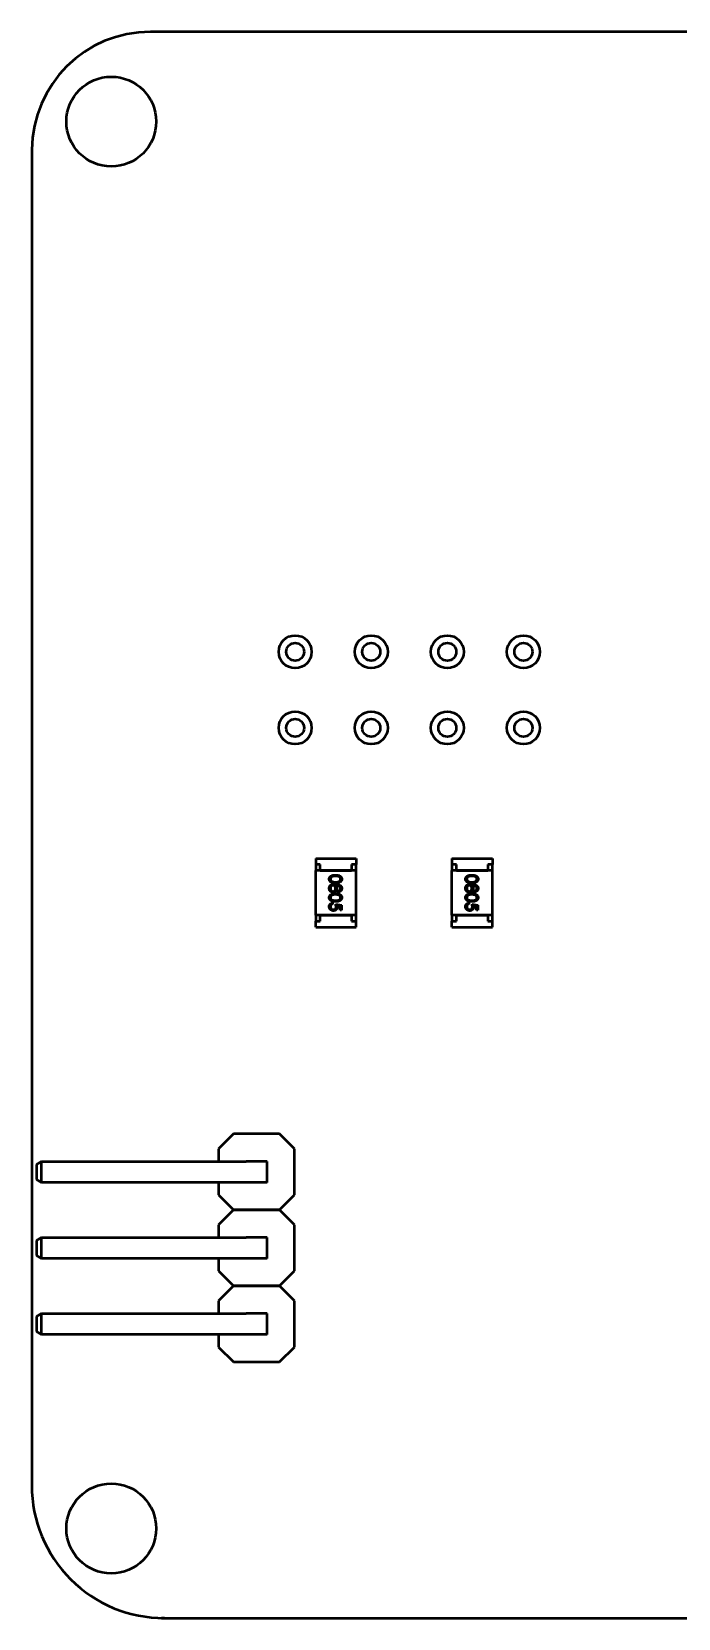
# Model space of a CAD drawing. Header units: millimetres. Extents: x -351 to 1050, y -103 to 376.
# Drawn here: x 54 to 75.5, y 55.5 to 108.5 of the extents above; entities that cross this region are included whole.
import ezdxf

# ---------------------------------------------------------------- set-up
doc = ezdxf.new("R2010")
doc.units = ezdxf.units.MM
doc.layers.add('Видимый контур (ГОСТ)', color=7, linetype='Continuous', lineweight=50)

msp = doc.modelspace()

# ---------------------------------------------------------------- linework, layer by layer
at = {"layer": 'Видимый контур (ГОСТ)'}
for p, q in [((76.225, 108.494), (57.929, 108.494)), ((53.964, 104.553), (53.959, 59.938)), ((63.439, 80.883), (64.789, 80.883)), ((63.439, 80.883), (63.439, 80.683)), ((63.439, 80.683), (63.439, 80.483)), ((63.589, 80.683), (63.439, 80.683)), ((63.589, 80.483), (63.589, 80.683)), ((64.639, 80.683), (64.639, 80.483)), ((64.789, 80.683), (64.639, 80.683)), ((64.789, 80.883), (64.789, 80.683)), ((64.789, 80.483), (64.789, 80.683)), ((67.989, 80.883), (69.339, 80.883)), ((67.989, 80.883), (67.989, 80.683)), ((67.989, 80.683), (67.989, 80.483)), ((68.139, 80.683), (67.989, 80.683)), ((68.139, 80.483), (68.139, 80.683)), ((69.189, 80.683), (69.189, 80.483)), ((69.339, 80.683), (69.189, 80.683)), ((69.339, 80.883), (69.339, 80.683)), ((69.339, 80.483), (69.339, 80.683)), ((64.789, 80.483), (63.439, 80.483)), ((63.439, 78.983), (63.439, 80.483)), ((63.589, 80.483), (64.639, 80.483)), ((64.789, 78.983), (64.789, 80.483)), ((69.339, 80.483), (67.989, 80.483)), ((67.989, 78.983), (67.989, 80.483)), ((68.139, 80.483), (69.189, 80.483)), ((69.339, 78.983), (69.339, 80.483)), ((63.439, 78.983), (63.439, 78.783)), ((64.789, 78.983), (63.439, 78.983)), ((63.589, 78.983), (64.639, 78.983)), ((63.589, 78.783), (63.589, 78.983)), ((64.004, 79.398), (64.004, 79.362)), ((64.101, 79.357), (64.301, 79.316)), ((64.26, 79.288), (64.155, 79.309)), ((64.26, 79.151), (64.26, 79.288)), ((64.301, 79.151), (64.26, 79.151)), ((64.301, 79.316), (64.301, 79.151)), ((64.639, 78.983), (64.639, 78.783)), ((64.789, 78.783), (64.789, 78.983)), ((67.989, 78.983), (67.989, 78.783)), ((69.339, 78.983), (67.989, 78.983)), ((68.139, 78.983), (69.189, 78.983)), ((68.139, 78.783), (68.139, 78.983)), ((68.554, 79.398), (68.554, 79.362)), ((68.651, 79.357), (68.851, 79.316)), ((68.81, 79.288), (68.705, 79.309)), ((68.81, 79.151), (68.81, 79.288)), ((68.851, 79.151), (68.81, 79.151)), ((68.851, 79.316), (68.851, 79.151)), ((69.189, 78.983), (69.189, 78.783)), ((69.339, 78.783), (69.339, 78.983)), ((63.439, 78.783), (63.589, 78.783)), ((63.439, 78.583), (63.439, 78.783)), ((63.439, 78.583), (64.789, 78.583)), ((64.639, 78.783), (64.789, 78.783)), ((64.789, 78.583), (64.789, 78.783)), ((67.989, 78.783), (68.139, 78.783)), ((67.989, 78.583), (67.989, 78.783)), ((67.989, 78.583), (69.339, 78.583)), ((69.189, 78.783), (69.339, 78.783)), ((69.339, 78.583), (69.339, 78.783)), ((60.694, 71.683), (60.194, 71.183)), ((62.234, 71.683), (60.694, 71.683)), ((62.734, 71.183), (62.234, 71.683)), ((60.194, 71.183), (60.194, 70.763)), ((62.734, 69.643), (62.734, 71.183)), ((54.287, 70.763), (54.114, 70.663)), ((54.114, 70.663), (54.114, 70.163)), ((54.287, 70.763), (61.114, 70.763)), ((54.287, 70.063), (54.287, 70.763)), ((61.814, 70.763), (61.114, 70.763)), ((61.814, 70.063), (61.814, 70.763)), ((54.114, 70.163), (54.287, 70.063)), ((61.114, 70.063), (54.287, 70.063)), ((60.194, 70.063), (60.194, 69.643)), ((61.814, 70.063), (61.114, 70.063)), ((60.194, 69.643), (60.694, 69.143)), ((62.234, 69.143), (62.734, 69.643)), ((60.694, 69.143), (60.194, 68.643)), ((60.694, 69.143), (62.234, 69.143)), ((62.234, 69.143), (60.694, 69.143)), ((62.734, 68.643), (62.234, 69.143)), ((60.194, 68.643), (60.194, 68.223)), ((62.734, 67.103), (62.734, 68.643)), ((54.287, 68.223), (54.114, 68.123)), ((54.114, 68.123), (54.114, 67.623)), ((54.287, 68.223), (61.114, 68.223)), ((54.287, 67.523), (54.287, 68.223)), ((61.814, 68.223), (61.114, 68.223)), ((61.814, 67.523), (61.814, 68.223)), ((54.114, 67.623), (54.287, 67.523)), ((61.114, 67.523), (54.287, 67.523)), ((60.194, 67.523), (60.194, 67.103)), ((61.814, 67.523), (61.114, 67.523)), ((60.194, 67.103), (60.694, 66.603)), ((62.234, 66.603), (62.734, 67.103)), ((60.694, 66.603), (60.194, 66.103)), ((60.694, 66.603), (62.234, 66.603)), ((62.234, 66.603), (60.694, 66.603)), ((62.734, 66.103), (62.234, 66.603)), ((60.194, 66.103), (60.194, 65.683)), ((62.734, 64.563), (62.734, 66.103)), ((54.287, 65.683), (54.114, 65.583)), ((54.114, 65.583), (54.114, 65.083)), ((54.287, 65.683), (61.114, 65.683)), ((54.287, 64.983), (54.287, 65.683)), ((61.814, 65.683), (61.114, 65.683)), ((61.814, 64.983), (61.814, 65.683)), ((54.114, 65.083), (54.287, 64.983)), ((61.114, 64.983), (54.287, 64.983)), ((60.194, 64.983), (60.194, 64.563)), ((61.814, 64.983), (61.114, 64.983)), ((60.194, 64.563), (60.694, 64.063)), ((62.234, 64.063), (62.734, 64.563)), ((60.694, 64.063), (62.234, 64.063)), ((58.389, 55.509), (58.294, 55.503)), ((58.294, 55.503), (161.454, 55.503))]:
    msp.add_line(p, q, dxfattribs=at)
for centre, radius in [((56.614, 105.493), 1.5), ((62.754, 87.783), 0.55), ((62.754, 87.783), 0.3), ((65.294, 87.783), 0.55), ((65.294, 87.783), 0.3), ((67.834, 87.783), 0.55), ((67.834, 87.783), 0.3), ((70.374, 87.783), 0.55), ((70.374, 87.783), 0.3), ((62.754, 85.243), 0.55), ((62.754, 85.243), 0.3), ((65.294, 85.243), 0.55), ((65.294, 85.243), 0.3), ((67.834, 85.243), 0.55), ((67.834, 85.243), 0.3), ((70.374, 85.243), 0.55), ((70.374, 85.243), 0.3), ((56.614, 58.503), 1.5)]:
    msp.add_circle(centre, radius, dxfattribs=at)
for centre, radius, start, end in [((57.926, 104.532), 3.962, 89.96, 179.6921), ((61.464, 70.413), 0.35, 269.5097, 269.5118), ((61.464, 70.413), 0.35, 270.4882, 270.4904), ((61.464, 67.873), 0.35, 269.5275, 269.5297), ((61.464, 67.873), 0.35, 270.4703, 270.4725), ((61.464, 65.333), 0.35, 269.546, 269.5483), ((61.464, 65.333), 0.35, 270.4517, 270.454), ((58.387, 59.937), 4.428, 179.9902, 270.0227)]:
    msp.add_arc(centre, radius, start, end, dxfattribs=at)
for points, knots in [([(63.891, 80.192), (63.891, 80.195), (63.891, 80.201), (63.892, 80.211), (63.894, 80.22), (63.896, 80.228), (63.899, 80.237), (63.903, 80.245), (63.908, 80.253), (63.913, 80.261), (63.919, 80.268), (63.925, 80.275), (63.932, 80.282), (63.94, 80.288), (63.949, 80.294), (63.958, 80.299), (63.968, 80.304), (63.979, 80.309), (63.99, 80.313), (64.003, 80.316), (64.017, 80.319), (64.031, 80.322), (64.047, 80.324), (64.064, 80.325), (64.082, 80.326), (64.095, 80.326), (64.101, 80.326)], [0, 0, 0, 0, 0.033787, 0.066622, 0.099285, 0.131361, 0.163585, 0.196104, 0.228902, 0.262158, 0.295991, 0.330218, 0.36506, 0.400951, 0.43762, 0.475708, 0.515381, 0.556414, 0.599765, 0.646424, 0.696431, 0.749782, 0.806573, 0.867436, 0.931887, 1, 1, 1, 1]), ([(64.101, 80.054), (64.095, 80.054), (64.083, 80.054), (64.065, 80.055), (64.049, 80.056), (64.034, 80.058), (64.019, 80.061), (64.005, 80.064), (63.993, 80.068), (63.981, 80.072), (63.97, 80.077), (63.96, 80.082), (63.951, 80.087), (63.942, 80.093), (63.934, 80.1), (63.926, 80.107), (63.919, 80.114), (63.913, 80.122), (63.908, 80.13), (63.903, 80.138), (63.9, 80.146), (63.896, 80.155), (63.894, 80.164), (63.892, 80.173), (63.891, 80.183), (63.891, 80.189), (63.891, 80.192)], [0, 0, 0, 0, 0.065063, 0.126773, 0.185516, 0.240765, 0.29298, 0.34225, 0.388919, 0.432776, 0.474628, 0.514775, 0.553606, 0.591426, 0.628028, 0.663804, 0.698984, 0.733591, 0.767628, 0.801208, 0.834264, 0.866981, 0.89972, 0.932702, 0.966176, 1, 1, 1, 1]), ([(63.891, 79.883), (63.891, 79.888), (63.891, 79.899), (63.893, 79.914), (63.896, 79.928), (63.9, 79.941), (63.906, 79.953), (63.912, 79.965), (63.92, 79.975), (63.929, 79.984), (63.939, 79.992), (63.949, 79.999), (63.959, 80.005), (63.97, 80.01), (63.981, 80.013), (63.992, 80.016), (64.003, 80.018), (64.011, 80.018), (64.014, 80.018)], [0, 0, 0, 0, 0.078556, 0.152863, 0.22356, 0.290375, 0.355403, 0.418291, 0.480389, 0.543073, 0.604924, 0.664398, 0.721943, 0.778375, 0.83383, 0.888861, 0.944089, 1, 1, 1, 1]), ([(64.101, 80.29), (64.096, 80.29), (64.085, 80.29), (64.07, 80.289), (64.056, 80.288), (64.043, 80.287), (64.031, 80.285), (64.02, 80.283), (64.01, 80.281), (64.001, 80.278), (63.993, 80.274), (63.985, 80.271), (63.978, 80.267), (63.971, 80.263), (63.965, 80.258), (63.959, 80.253), (63.954, 80.247), (63.948, 80.24), (63.942, 80.23), (63.936, 80.217), (63.933, 80.204), (63.932, 80.195), (63.932, 80.191)], [0, 0, 0, 0, 0.072951, 0.141584, 0.205926, 0.265301, 0.320597, 0.371817, 0.41879, 0.461699, 0.502134, 0.540804, 0.578181, 0.614297, 0.649678, 0.684299, 0.718359, 0.752081, 0.817652, 0.879722, 0.939966, 1, 1, 1, 1]), ([(63.932, 80.191), (63.932, 80.186), (63.932, 80.178), (63.936, 80.165), (63.941, 80.152), (63.948, 80.142), (63.954, 80.135), (63.959, 80.129), (63.964, 80.125), (63.971, 80.12), (63.977, 80.116), (63.984, 80.112), (63.992, 80.108), (63.998, 80.106), (64.001, 80.105)], [0, 0, 0, 0, 0.112813, 0.225394, 0.339595, 0.459675, 0.521735, 0.583926, 0.648174, 0.713881, 0.781004, 0.851451, 0.924051, 1, 1, 1, 1]), ([(64.001, 80.105), (64.004, 80.104), (64.011, 80.101), (64.023, 80.098), (64.034, 80.096), (64.047, 80.094), (64.06, 80.092), (64.073, 80.091), (64.087, 80.09), (64.096, 80.09), (64.101, 80.09)], [0, 0, 0, 0, 0.110588, 0.224542, 0.342503, 0.464324, 0.590756, 0.722227, 0.858843, 1, 1, 1, 1]), ([(64.014, 80.018), (64.017, 80.018), (64.023, 80.018), (64.031, 80.017), (64.039, 80.016), (64.047, 80.014), (64.054, 80.011), (64.062, 80.008), (64.069, 80.004), (64.076, 80), (64.082, 79.995), (64.089, 79.989), (64.095, 79.982), (64.101, 79.975), (64.107, 79.967), (64.113, 79.958), (64.119, 79.949), (64.122, 79.943), (64.124, 79.939)], [0, 0, 0, 0, 0.058854, 0.116315, 0.172675, 0.22878, 0.28458, 0.340257, 0.39663, 0.453507, 0.512318, 0.572648, 0.636022, 0.702363, 0.771483, 0.844184, 0.92007, 1, 1, 1, 1]), ([(64.101, 80.326), (64.107, 80.326), (64.12, 80.326), (64.138, 80.325), (64.155, 80.324), (64.171, 80.322), (64.186, 80.319), (64.199, 80.316), (64.212, 80.313), (64.223, 80.309), (64.234, 80.305), (64.244, 80.3), (64.253, 80.294), (64.262, 80.289), (64.269, 80.282), (64.277, 80.276), (64.283, 80.269), (64.289, 80.261), (64.294, 80.253), (64.299, 80.245), (64.303, 80.237), (64.306, 80.228), (64.308, 80.22), (64.31, 80.211), (64.311, 80.201), (64.311, 80.195), (64.311, 80.192)], [0, 0, 0, 0, 0.068595, 0.133246, 0.194313, 0.251279, 0.304513, 0.354235, 0.400481, 0.443411, 0.484015, 0.523252, 0.561042, 0.5979, 0.633518, 0.668314, 0.702496, 0.736685, 0.770293, 0.803437, 0.835913, 0.86846, 0.900847, 0.933467, 0.966258, 1, 1, 1, 1]), ([(64.27, 80.191), (64.27, 80.195), (64.27, 80.204), (64.266, 80.217), (64.261, 80.23), (64.254, 80.24), (64.248, 80.247), (64.243, 80.253), (64.238, 80.258), (64.231, 80.262), (64.225, 80.267), (64.217, 80.271), (64.21, 80.274), (64.201, 80.278), (64.192, 80.281), (64.182, 80.283), (64.171, 80.285), (64.159, 80.287), (64.146, 80.288), (64.132, 80.289), (64.117, 80.29), (64.106, 80.29), (64.101, 80.29)], [0, 0, 0, 0, 0.060387, 0.120883, 0.182755, 0.247811, 0.281299, 0.315088, 0.349702, 0.384857, 0.420966, 0.458511, 0.497175, 0.537602, 0.580503, 0.627468, 0.678388, 0.733983, 0.793747, 0.857714, 0.926698, 1, 1, 1, 1]), ([(64.311, 80.192), (64.311, 80.189), (64.311, 80.183), (64.31, 80.173), (64.308, 80.164), (64.306, 80.155), (64.303, 80.146), (64.299, 80.138), (64.294, 80.13), (64.289, 80.122), (64.283, 80.114), (64.276, 80.107), (64.269, 80.1), (64.261, 80.094), (64.252, 80.088), (64.243, 80.082), (64.232, 80.077), (64.221, 80.072), (64.21, 80.068), (64.197, 80.064), (64.183, 80.061), (64.169, 80.058), (64.153, 80.056), (64.137, 80.055), (64.119, 80.054), (64.107, 80.054), (64.101, 80.054)], [0, 0, 0, 0, 0.033788, 0.067194, 0.099862, 0.132567, 0.165151, 0.197913, 0.231319, 0.265083, 0.299255, 0.334399, 0.369943, 0.406284, 0.444064, 0.482998, 0.523354, 0.565537, 0.609613, 0.656391, 0.705885, 0.758325, 0.813832, 0.872795, 0.934722, 1, 1, 1, 1]), ([(64.101, 80.09), (64.106, 80.09), (64.115, 80.09), (64.129, 80.091), (64.142, 80.092), (64.155, 80.093), (64.166, 80.095), (64.178, 80.097), (64.188, 80.1), (64.198, 80.103), (64.207, 80.107), (64.215, 80.111), (64.223, 80.115), (64.23, 80.119), (64.237, 80.124), (64.243, 80.129), (64.248, 80.135), (64.254, 80.142), (64.261, 80.152), (64.266, 80.165), (64.27, 80.178), (64.27, 80.187), (64.27, 80.191)], [0, 0, 0, 0, 0.065681, 0.128486, 0.188175, 0.245106, 0.299448, 0.350823, 0.399942, 0.446672, 0.491255, 0.533376, 0.573853, 0.612526, 0.649597, 0.685532, 0.720106, 0.753838, 0.818925, 0.880493, 0.940311, 1, 1, 1, 1]), ([(68.441, 80.192), (68.441, 80.195), (68.441, 80.201), (68.442, 80.211), (68.444, 80.22), (68.446, 80.228), (68.449, 80.237), (68.453, 80.245), (68.458, 80.253), (68.463, 80.261), (68.469, 80.268), (68.475, 80.275), (68.482, 80.282), (68.49, 80.288), (68.499, 80.294), (68.508, 80.299), (68.518, 80.304), (68.529, 80.309), (68.54, 80.313), (68.553, 80.316), (68.567, 80.319), (68.581, 80.322), (68.597, 80.324), (68.614, 80.325), (68.632, 80.326), (68.645, 80.326), (68.651, 80.326)], [0, 0, 0, 0, 0.033787, 0.066622, 0.099285, 0.131361, 0.163585, 0.196104, 0.228902, 0.262158, 0.295991, 0.330218, 0.36506, 0.400951, 0.43762, 0.475708, 0.515381, 0.556414, 0.599765, 0.646424, 0.696431, 0.749782, 0.806573, 0.867436, 0.931887, 1, 1, 1, 1]), ([(68.651, 80.054), (68.645, 80.054), (68.633, 80.054), (68.615, 80.055), (68.599, 80.056), (68.584, 80.058), (68.569, 80.061), (68.555, 80.064), (68.543, 80.068), (68.531, 80.072), (68.52, 80.077), (68.51, 80.082), (68.501, 80.087), (68.492, 80.093), (68.484, 80.1), (68.476, 80.107), (68.469, 80.114), (68.463, 80.122), (68.458, 80.13), (68.453, 80.138), (68.45, 80.146), (68.446, 80.155), (68.444, 80.164), (68.442, 80.173), (68.441, 80.183), (68.441, 80.189), (68.441, 80.192)], [0, 0, 0, 0, 0.065063, 0.126773, 0.185516, 0.240765, 0.29298, 0.34225, 0.388919, 0.432776, 0.474628, 0.514775, 0.553606, 0.591426, 0.628028, 0.663804, 0.698984, 0.733591, 0.767628, 0.801208, 0.834264, 0.866981, 0.89972, 0.932702, 0.966176, 1, 1, 1, 1]), ([(68.441, 79.883), (68.441, 79.888), (68.441, 79.899), (68.443, 79.914), (68.446, 79.928), (68.45, 79.941), (68.456, 79.953), (68.462, 79.965), (68.47, 79.975), (68.479, 79.984), (68.489, 79.992), (68.499, 79.999), (68.509, 80.005), (68.52, 80.01), (68.531, 80.013), (68.542, 80.016), (68.553, 80.018), (68.561, 80.018), (68.564, 80.018)], [0, 0, 0, 0, 0.078556, 0.152863, 0.22356, 0.290375, 0.355403, 0.418291, 0.480389, 0.543073, 0.604924, 0.664398, 0.721943, 0.778375, 0.83383, 0.888861, 0.944089, 1, 1, 1, 1]), ([(68.651, 80.29), (68.646, 80.29), (68.635, 80.29), (68.62, 80.289), (68.606, 80.288), (68.593, 80.287), (68.581, 80.285), (68.57, 80.283), (68.56, 80.281), (68.551, 80.278), (68.543, 80.274), (68.535, 80.271), (68.528, 80.267), (68.521, 80.263), (68.515, 80.258), (68.509, 80.253), (68.504, 80.247), (68.498, 80.24), (68.492, 80.23), (68.486, 80.217), (68.483, 80.204), (68.482, 80.195), (68.482, 80.191)], [0, 0, 0, 0, 0.072951, 0.141584, 0.205926, 0.265301, 0.320597, 0.371817, 0.41879, 0.461699, 0.502134, 0.540804, 0.578181, 0.614297, 0.649678, 0.684299, 0.718359, 0.752081, 0.817652, 0.879722, 0.939966, 1, 1, 1, 1]), ([(68.482, 80.191), (68.482, 80.186), (68.482, 80.178), (68.486, 80.165), (68.491, 80.152), (68.498, 80.142), (68.504, 80.135), (68.509, 80.129), (68.514, 80.125), (68.521, 80.12), (68.527, 80.116), (68.534, 80.112), (68.542, 80.108), (68.548, 80.106), (68.551, 80.105)], [0, 0, 0, 0, 0.112813, 0.225394, 0.339595, 0.459675, 0.521735, 0.583926, 0.648174, 0.713881, 0.781004, 0.851451, 0.924051, 1, 1, 1, 1]), ([(68.551, 80.105), (68.554, 80.104), (68.561, 80.101), (68.573, 80.098), (68.584, 80.096), (68.597, 80.094), (68.61, 80.092), (68.623, 80.091), (68.637, 80.09), (68.646, 80.09), (68.651, 80.09)], [0, 0, 0, 0, 0.110588, 0.224542, 0.342503, 0.464324, 0.590756, 0.722227, 0.858843, 1, 1, 1, 1]), ([(68.564, 80.018), (68.567, 80.018), (68.573, 80.018), (68.581, 80.017), (68.589, 80.016), (68.597, 80.014), (68.604, 80.011), (68.612, 80.008), (68.619, 80.004), (68.626, 80), (68.632, 79.995), (68.639, 79.989), (68.645, 79.982), (68.651, 79.975), (68.657, 79.967), (68.663, 79.958), (68.669, 79.949), (68.672, 79.943), (68.674, 79.939)], [0, 0, 0, 0, 0.058854, 0.116315, 0.172675, 0.22878, 0.28458, 0.340257, 0.39663, 0.453507, 0.512318, 0.572648, 0.636022, 0.702363, 0.771483, 0.844184, 0.92007, 1, 1, 1, 1]), ([(68.651, 80.326), (68.657, 80.326), (68.67, 80.326), (68.688, 80.325), (68.705, 80.324), (68.721, 80.322), (68.736, 80.319), (68.749, 80.316), (68.762, 80.313), (68.773, 80.309), (68.784, 80.305), (68.794, 80.3), (68.803, 80.294), (68.812, 80.289), (68.819, 80.282), (68.827, 80.276), (68.833, 80.269), (68.839, 80.261), (68.844, 80.253), (68.849, 80.245), (68.853, 80.237), (68.856, 80.228), (68.858, 80.22), (68.86, 80.211), (68.861, 80.201), (68.861, 80.195), (68.861, 80.192)], [0, 0, 0, 0, 0.068595, 0.133246, 0.194313, 0.251279, 0.304513, 0.354235, 0.400481, 0.443411, 0.484015, 0.523252, 0.561042, 0.5979, 0.633518, 0.668314, 0.702496, 0.736685, 0.770293, 0.803437, 0.835913, 0.86846, 0.900847, 0.933467, 0.966258, 1, 1, 1, 1]), ([(68.82, 80.191), (68.82, 80.195), (68.82, 80.204), (68.816, 80.217), (68.811, 80.23), (68.804, 80.24), (68.798, 80.247), (68.793, 80.253), (68.788, 80.258), (68.781, 80.262), (68.775, 80.267), (68.767, 80.271), (68.76, 80.274), (68.751, 80.278), (68.742, 80.281), (68.732, 80.283), (68.721, 80.285), (68.709, 80.287), (68.696, 80.288), (68.682, 80.289), (68.667, 80.29), (68.656, 80.29), (68.651, 80.29)], [0, 0, 0, 0, 0.060387, 0.120883, 0.182755, 0.247811, 0.281299, 0.315088, 0.349702, 0.384857, 0.420966, 0.458511, 0.497175, 0.537602, 0.580503, 0.627468, 0.678388, 0.733983, 0.793747, 0.857714, 0.926698, 1, 1, 1, 1]), ([(68.861, 80.192), (68.861, 80.189), (68.861, 80.183), (68.86, 80.173), (68.858, 80.164), (68.856, 80.155), (68.853, 80.146), (68.849, 80.138), (68.844, 80.13), (68.839, 80.122), (68.833, 80.114), (68.826, 80.107), (68.819, 80.1), (68.811, 80.094), (68.802, 80.088), (68.793, 80.082), (68.782, 80.077), (68.771, 80.072), (68.76, 80.068), (68.747, 80.064), (68.733, 80.061), (68.719, 80.058), (68.703, 80.056), (68.687, 80.055), (68.669, 80.054), (68.657, 80.054), (68.651, 80.054)], [0, 0, 0, 0, 0.033788, 0.067194, 0.099862, 0.132567, 0.165151, 0.197913, 0.231319, 0.265083, 0.299255, 0.334399, 0.369943, 0.406284, 0.444064, 0.482998, 0.523354, 0.565537, 0.609613, 0.656391, 0.705885, 0.758325, 0.813832, 0.872795, 0.934722, 1, 1, 1, 1]), ([(68.651, 80.09), (68.656, 80.09), (68.665, 80.09), (68.679, 80.091), (68.692, 80.092), (68.705, 80.093), (68.716, 80.095), (68.728, 80.097), (68.738, 80.1), (68.748, 80.103), (68.757, 80.107), (68.765, 80.111), (68.773, 80.115), (68.78, 80.119), (68.787, 80.124), (68.793, 80.129), (68.798, 80.135), (68.804, 80.142), (68.811, 80.152), (68.816, 80.165), (68.82, 80.178), (68.82, 80.187), (68.82, 80.191)], [0, 0, 0, 0, 0.065681, 0.128486, 0.188175, 0.245106, 0.299448, 0.350823, 0.399942, 0.446672, 0.491255, 0.533376, 0.573853, 0.612526, 0.649597, 0.685532, 0.720106, 0.753838, 0.818925, 0.880493, 0.940311, 1, 1, 1, 1]), ([(63.935, 79.777), (63.931, 79.78), (63.924, 79.786), (63.915, 79.797), (63.908, 79.809), (63.902, 79.822), (63.897, 79.836), (63.893, 79.85), (63.891, 79.866), (63.891, 79.877), (63.891, 79.883)], [0, 0, 0, 0, 0.119283, 0.237093, 0.354796, 0.474576, 0.59746, 0.724926, 0.858883, 1, 1, 1, 1]), ([(63.891, 79.577), (63.891, 79.58), (63.891, 79.586), (63.892, 79.595), (63.894, 79.604), (63.896, 79.613), (63.899, 79.621), (63.903, 79.63), (63.908, 79.638), (63.913, 79.646), (63.919, 79.653), (63.925, 79.66), (63.932, 79.667), (63.94, 79.673), (63.949, 79.679), (63.958, 79.684), (63.968, 79.689), (63.979, 79.693), (63.99, 79.697), (64.003, 79.701), (64.017, 79.704), (64.031, 79.706), (64.047, 79.708), (64.064, 79.709), (64.082, 79.71), (64.095, 79.71), (64.101, 79.71)], [0, 0, 0, 0, 0.033787, 0.066622, 0.099285, 0.131361, 0.163585, 0.196104, 0.228902, 0.262158, 0.295991, 0.330218, 0.36506, 0.400951, 0.43762, 0.475708, 0.515381, 0.556414, 0.599765, 0.646424, 0.696431, 0.749782, 0.806573, 0.867436, 0.931887, 1, 1, 1, 1]), ([(64.101, 79.439), (64.095, 79.439), (64.083, 79.439), (64.065, 79.44), (64.049, 79.441), (64.034, 79.443), (64.019, 79.446), (64.005, 79.449), (63.993, 79.452), (63.981, 79.456), (63.97, 79.461), (63.96, 79.466), (63.951, 79.472), (63.942, 79.478), (63.934, 79.484), (63.926, 79.491), (63.919, 79.499), (63.913, 79.506), (63.908, 79.514), (63.903, 79.522), (63.9, 79.531), (63.896, 79.54), (63.894, 79.549), (63.892, 79.558), (63.891, 79.567), (63.891, 79.574), (63.891, 79.577)], [0, 0, 0, 0, 0.065063, 0.126773, 0.185516, 0.240765, 0.29298, 0.34225, 0.388919, 0.432776, 0.474628, 0.514775, 0.553606, 0.591426, 0.628028, 0.663804, 0.698984, 0.733591, 0.767628, 0.801208, 0.834264, 0.866981, 0.89972, 0.932702, 0.966176, 1, 1, 1, 1]), ([(64.013, 79.982), (64.01, 79.982), (64.002, 79.982), (63.992, 79.979), (63.982, 79.975), (63.972, 79.97), (63.963, 79.963), (63.955, 79.955), (63.948, 79.945), (63.942, 79.935), (63.937, 79.923), (63.934, 79.91), (63.932, 79.897), (63.932, 79.887), (63.932, 79.882)], [0, 0, 0, 0, 0.074898, 0.148596, 0.224471, 0.302323, 0.381919, 0.461149, 0.542417, 0.626716, 0.714597, 0.804903, 0.900127, 1, 1, 1, 1]), ([(63.932, 79.882), (63.932, 79.879), (63.932, 79.871), (63.933, 79.861), (63.935, 79.851), (63.938, 79.841), (63.942, 79.832), (63.946, 79.824), (63.951, 79.816), (63.957, 79.809), (63.964, 79.803), (63.971, 79.797), (63.978, 79.793), (63.985, 79.789), (63.993, 79.786), (64, 79.784), (64.009, 79.782), (64.014, 79.782), (64.017, 79.782)], [0, 0, 0, 0, 0.076559, 0.149161, 0.218827, 0.285567, 0.350313, 0.414125, 0.477179, 0.540368, 0.602202, 0.662034, 0.719934, 0.775907, 0.831115, 0.886667, 0.942552, 1, 1, 1, 1]), ([(64.101, 79.675), (64.096, 79.675), (64.085, 79.674), (64.07, 79.674), (64.056, 79.673), (64.043, 79.672), (64.031, 79.67), (64.02, 79.668), (64.01, 79.665), (64.001, 79.662), (63.993, 79.659), (63.985, 79.655), (63.978, 79.652), (63.971, 79.647), (63.965, 79.642), (63.959, 79.637), (63.954, 79.632), (63.948, 79.624), (63.942, 79.614), (63.936, 79.602), (63.933, 79.589), (63.932, 79.58), (63.932, 79.575)], [0, 0, 0, 0, 0.072951, 0.141584, 0.205926, 0.265301, 0.320597, 0.371817, 0.41879, 0.461699, 0.502134, 0.540804, 0.578181, 0.614297, 0.649678, 0.684299, 0.718359, 0.752081, 0.817652, 0.879722, 0.939966, 1, 1, 1, 1]), ([(63.932, 79.575), (63.932, 79.571), (63.932, 79.562), (63.936, 79.549), (63.941, 79.537), (63.948, 79.527), (63.954, 79.519), (63.959, 79.514), (63.964, 79.509), (63.971, 79.504), (63.977, 79.5), (63.984, 79.496), (63.992, 79.493), (63.998, 79.491), (64.001, 79.49)], [0, 0, 0, 0, 0.112813, 0.225394, 0.339595, 0.459675, 0.521735, 0.583926, 0.648174, 0.713881, 0.781004, 0.851451, 0.924051, 1, 1, 1, 1]), ([(64.018, 79.746), (64.014, 79.746), (64.006, 79.747), (63.995, 79.748), (63.984, 79.75), (63.973, 79.754), (63.963, 79.758), (63.953, 79.763), (63.944, 79.769), (63.938, 79.774), (63.935, 79.777)], [0, 0, 0, 0, 0.128158, 0.253673, 0.377325, 0.499385, 0.622918, 0.745839, 0.871395, 1, 1, 1, 1]), ([(64.001, 79.49), (64.004, 79.488), (64.011, 79.486), (64.023, 79.483), (64.034, 79.48), (64.047, 79.478), (64.06, 79.477), (64.073, 79.475), (64.087, 79.475), (64.096, 79.475), (64.101, 79.475)], [0, 0, 0, 0, 0.110588, 0.224542, 0.342503, 0.464324, 0.590756, 0.722227, 0.858843, 1, 1, 1, 1]), ([(64.101, 79.88), (64.101, 79.884), (64.101, 79.891), (64.1, 79.901), (64.098, 79.911), (64.095, 79.92), (64.091, 79.929), (64.086, 79.937), (64.081, 79.945), (64.075, 79.953), (64.068, 79.96), (64.061, 79.966), (64.054, 79.971), (64.046, 79.975), (64.038, 79.978), (64.03, 79.981), (64.022, 79.982), (64.016, 79.982), (64.013, 79.982)], [0, 0, 0, 0, 0.071269, 0.139812, 0.206497, 0.271535, 0.336082, 0.400528, 0.464984, 0.53005, 0.594423, 0.655583, 0.714849, 0.772115, 0.828999, 0.885122, 0.942079, 1, 1, 1, 1]), ([(64.017, 79.782), (64.02, 79.782), (64.025, 79.783), (64.033, 79.784), (64.041, 79.786), (64.048, 79.789), (64.055, 79.793), (64.062, 79.798), (64.069, 79.804), (64.076, 79.811), (64.082, 79.818), (64.087, 79.826), (64.091, 79.834), (64.095, 79.843), (64.098, 79.851), (64.1, 79.861), (64.101, 79.87), (64.101, 79.877), (64.101, 79.88)], [0, 0, 0, 0, 0.057339, 0.113063, 0.169181, 0.225775, 0.283826, 0.343454, 0.405907, 0.471392, 0.538003, 0.603064, 0.667602, 0.732225, 0.797005, 0.863048, 0.930357, 1, 1, 1, 1]), ([(64.124, 79.824), (64.122, 79.82), (64.119, 79.814), (64.114, 79.805), (64.108, 79.797), (64.102, 79.789), (64.096, 79.782), (64.09, 79.775), (64.084, 79.77), (64.077, 79.765), (64.071, 79.76), (64.064, 79.757), (64.057, 79.753), (64.049, 79.751), (64.042, 79.749), (64.034, 79.747), (64.026, 79.747), (64.02, 79.746), (64.018, 79.746)], [0, 0, 0, 0, 0.079525, 0.1551, 0.22722, 0.295911, 0.362056, 0.42552, 0.485813, 0.544495, 0.60146, 0.657841, 0.713974, 0.769468, 0.82613, 0.882885, 0.940701, 1, 1, 1, 1]), ([(64.101, 79.71), (64.107, 79.71), (64.12, 79.71), (64.138, 79.709), (64.155, 79.708), (64.171, 79.706), (64.186, 79.704), (64.199, 79.701), (64.212, 79.698), (64.223, 79.694), (64.234, 79.689), (64.244, 79.684), (64.253, 79.679), (64.262, 79.673), (64.269, 79.667), (64.277, 79.66), (64.283, 79.653), (64.289, 79.646), (64.294, 79.638), (64.299, 79.63), (64.303, 79.622), (64.306, 79.613), (64.308, 79.604), (64.31, 79.595), (64.311, 79.586), (64.311, 79.58), (64.311, 79.577)], [0, 0, 0, 0, 0.068595, 0.133246, 0.194313, 0.251279, 0.304513, 0.354235, 0.400481, 0.443411, 0.484015, 0.523252, 0.561042, 0.5979, 0.633518, 0.668314, 0.702496, 0.736685, 0.770293, 0.803437, 0.835913, 0.86846, 0.900847, 0.933467, 0.966258, 1, 1, 1, 1]), ([(64.27, 79.575), (64.27, 79.58), (64.27, 79.589), (64.266, 79.602), (64.261, 79.614), (64.254, 79.624), (64.248, 79.632), (64.243, 79.637), (64.238, 79.642), (64.231, 79.647), (64.225, 79.651), (64.217, 79.655), (64.21, 79.659), (64.201, 79.662), (64.192, 79.665), (64.182, 79.668), (64.171, 79.67), (64.159, 79.671), (64.146, 79.673), (64.132, 79.674), (64.117, 79.674), (64.106, 79.675), (64.101, 79.675)], [0, 0, 0, 0, 0.060387, 0.120883, 0.182755, 0.247811, 0.281299, 0.315088, 0.349702, 0.384857, 0.420966, 0.458511, 0.497175, 0.537602, 0.580503, 0.627468, 0.678388, 0.733983, 0.793747, 0.857714, 0.926698, 1, 1, 1, 1]), ([(64.311, 79.577), (64.311, 79.574), (64.311, 79.567), (64.31, 79.558), (64.308, 79.549), (64.306, 79.54), (64.303, 79.531), (64.299, 79.523), (64.294, 79.514), (64.289, 79.506), (64.283, 79.499), (64.276, 79.492), (64.269, 79.485), (64.261, 79.478), (64.252, 79.472), (64.243, 79.467), (64.232, 79.462), (64.221, 79.457), (64.21, 79.452), (64.197, 79.449), (64.183, 79.446), (64.169, 79.443), (64.153, 79.441), (64.137, 79.44), (64.119, 79.439), (64.107, 79.439), (64.101, 79.439)], [0, 0, 0, 0, 0.033788, 0.067194, 0.099862, 0.132567, 0.165151, 0.197913, 0.231319, 0.265083, 0.299255, 0.334399, 0.369943, 0.406284, 0.444064, 0.482998, 0.523354, 0.565537, 0.609613, 0.656391, 0.705885, 0.758325, 0.813832, 0.872795, 0.934722, 1, 1, 1, 1]), ([(64.101, 79.475), (64.106, 79.475), (64.115, 79.475), (64.129, 79.475), (64.142, 79.476), (64.155, 79.478), (64.166, 79.48), (64.178, 79.482), (64.188, 79.485), (64.198, 79.488), (64.207, 79.491), (64.215, 79.495), (64.223, 79.499), (64.23, 79.504), (64.237, 79.509), (64.243, 79.514), (64.248, 79.519), (64.254, 79.527), (64.261, 79.537), (64.266, 79.549), (64.27, 79.562), (64.27, 79.571), (64.27, 79.575)], [0, 0, 0, 0, 0.065681, 0.128486, 0.188175, 0.245106, 0.299448, 0.350823, 0.399942, 0.446672, 0.491255, 0.533376, 0.573853, 0.612526, 0.649597, 0.685532, 0.720106, 0.753838, 0.818925, 0.880493, 0.940311, 1, 1, 1, 1]), ([(64.124, 79.939), (64.126, 79.944), (64.131, 79.953), (64.14, 79.965), (64.15, 79.975), (64.161, 79.983), (64.172, 79.99), (64.184, 79.994), (64.196, 79.997), (64.205, 79.997), (64.209, 79.998)], [0, 0, 0, 0, 0.14586, 0.282426, 0.41085, 0.535029, 0.654701, 0.770133, 0.884556, 1, 1, 1, 1]), ([(64.208, 79.767), (64.203, 79.767), (64.195, 79.767), (64.182, 79.77), (64.171, 79.775), (64.16, 79.781), (64.15, 79.789), (64.14, 79.799), (64.131, 79.81), (64.127, 79.819), (64.124, 79.824)], [0, 0, 0, 0, 0.121904, 0.239413, 0.35541, 0.472091, 0.592859, 0.718703, 0.854892, 1, 1, 1, 1]), ([(64.208, 79.962), (64.206, 79.962), (64.202, 79.961), (64.196, 79.96), (64.19, 79.958), (64.184, 79.956), (64.178, 79.952), (64.173, 79.948), (64.168, 79.943), (64.162, 79.938), (64.158, 79.931), (64.154, 79.925), (64.15, 79.918), (64.147, 79.911), (64.145, 79.904), (64.143, 79.897), (64.142, 79.889), (64.142, 79.884), (64.142, 79.881)], [0, 0, 0, 0, 0.054564, 0.107826, 0.161924, 0.21751, 0.274498, 0.334815, 0.397555, 0.464755, 0.532901, 0.600097, 0.665354, 0.731084, 0.796883, 0.863292, 0.930831, 1, 1, 1, 1]), ([(64.142, 79.881), (64.142, 79.878), (64.142, 79.871), (64.144, 79.861), (64.147, 79.851), (64.151, 79.842), (64.156, 79.833), (64.162, 79.825), (64.169, 79.819), (64.176, 79.813), (64.185, 79.809), (64.193, 79.805), (64.201, 79.803), (64.206, 79.803), (64.209, 79.803)], [0, 0, 0, 0, 0.08969, 0.178494, 0.266838, 0.356558, 0.445334, 0.530806, 0.614076, 0.697707, 0.779142, 0.855354, 0.928557, 1, 1, 1, 1]), ([(64.27, 79.882), (64.27, 79.885), (64.27, 79.891), (64.269, 79.899), (64.268, 79.906), (64.266, 79.914), (64.263, 79.921), (64.26, 79.927), (64.256, 79.933), (64.252, 79.939), (64.247, 79.944), (64.242, 79.949), (64.237, 79.953), (64.232, 79.956), (64.226, 79.959), (64.22, 79.96), (64.214, 79.962), (64.21, 79.962), (64.208, 79.962)], [0, 0, 0, 0, 0.075243, 0.147209, 0.216447, 0.284025, 0.350655, 0.415031, 0.47963, 0.544652, 0.608044, 0.667828, 0.725114, 0.780992, 0.835527, 0.889438, 0.944072, 1, 1, 1, 1]), ([(64.311, 79.88), (64.311, 79.875), (64.311, 79.865), (64.308, 79.851), (64.304, 79.836), (64.297, 79.823), (64.29, 79.81), (64.281, 79.799), (64.27, 79.79), (64.259, 79.782), (64.247, 79.775), (64.234, 79.77), (64.221, 79.767), (64.212, 79.767), (64.208, 79.767)], [0, 0, 0, 0, 0.08941, 0.176306, 0.262626, 0.349446, 0.435498, 0.518928, 0.601355, 0.684256, 0.765807, 0.844877, 0.92228, 1, 1, 1, 1]), ([(64.209, 79.998), (64.213, 79.997), (64.222, 79.997), (64.234, 79.994), (64.247, 79.989), (64.259, 79.982), (64.271, 79.974), (64.281, 79.964), (64.29, 79.952), (64.298, 79.939), (64.304, 79.926), (64.308, 79.911), (64.311, 79.896), (64.311, 79.886), (64.311, 79.88)], [0, 0, 0, 0, 0.074058, 0.14887, 0.226668, 0.307735, 0.391157, 0.473929, 0.557928, 0.644989, 0.733364, 0.821092, 0.909287, 1, 1, 1, 1]), ([(64.209, 79.803), (64.211, 79.803), (64.215, 79.803), (64.22, 79.804), (64.226, 79.806), (64.231, 79.808), (64.236, 79.811), (64.241, 79.814), (64.246, 79.818), (64.251, 79.823), (64.256, 79.828), (64.26, 79.834), (64.263, 79.841), (64.266, 79.848), (64.268, 79.856), (64.269, 79.864), (64.27, 79.873), (64.27, 79.879), (64.27, 79.882)], [0, 0, 0, 0, 0.050902, 0.101034, 0.151084, 0.203062, 0.256248, 0.310847, 0.368769, 0.430015, 0.49252, 0.556049, 0.621996, 0.690192, 0.761385, 0.836356, 0.915487, 1, 1, 1, 1]), ([(68.485, 79.777), (68.481, 79.78), (68.474, 79.786), (68.465, 79.797), (68.458, 79.809), (68.452, 79.822), (68.447, 79.836), (68.443, 79.85), (68.441, 79.866), (68.441, 79.877), (68.441, 79.883)], [0, 0, 0, 0, 0.119283, 0.237093, 0.354796, 0.474576, 0.59746, 0.724926, 0.858883, 1, 1, 1, 1]), ([(68.441, 79.577), (68.441, 79.58), (68.441, 79.586), (68.442, 79.595), (68.444, 79.604), (68.446, 79.613), (68.449, 79.621), (68.453, 79.63), (68.458, 79.638), (68.463, 79.646), (68.469, 79.653), (68.475, 79.66), (68.482, 79.667), (68.49, 79.673), (68.499, 79.679), (68.508, 79.684), (68.518, 79.689), (68.529, 79.693), (68.54, 79.697), (68.553, 79.701), (68.567, 79.704), (68.581, 79.706), (68.597, 79.708), (68.614, 79.709), (68.632, 79.71), (68.645, 79.71), (68.651, 79.71)], [0, 0, 0, 0, 0.033787, 0.066622, 0.099285, 0.131361, 0.163585, 0.196104, 0.228902, 0.262158, 0.295991, 0.330218, 0.36506, 0.400951, 0.43762, 0.475708, 0.515381, 0.556414, 0.599765, 0.646424, 0.696431, 0.749782, 0.806573, 0.867436, 0.931887, 1, 1, 1, 1]), ([(68.651, 79.439), (68.645, 79.439), (68.633, 79.439), (68.615, 79.44), (68.599, 79.441), (68.584, 79.443), (68.569, 79.446), (68.555, 79.449), (68.543, 79.452), (68.531, 79.456), (68.52, 79.461), (68.51, 79.466), (68.501, 79.472), (68.492, 79.478), (68.484, 79.484), (68.476, 79.491), (68.469, 79.499), (68.463, 79.506), (68.458, 79.514), (68.453, 79.522), (68.45, 79.531), (68.446, 79.54), (68.444, 79.549), (68.442, 79.558), (68.441, 79.567), (68.441, 79.574), (68.441, 79.577)], [0, 0, 0, 0, 0.065063, 0.126773, 0.185516, 0.240765, 0.29298, 0.34225, 0.388919, 0.432776, 0.474628, 0.514775, 0.553606, 0.591426, 0.628028, 0.663804, 0.698984, 0.733591, 0.767628, 0.801208, 0.834264, 0.866981, 0.89972, 0.932702, 0.966176, 1, 1, 1, 1]), ([(68.563, 79.982), (68.56, 79.982), (68.552, 79.982), (68.542, 79.979), (68.532, 79.975), (68.522, 79.97), (68.513, 79.963), (68.505, 79.955), (68.498, 79.945), (68.492, 79.935), (68.487, 79.923), (68.484, 79.91), (68.482, 79.897), (68.482, 79.887), (68.482, 79.882)], [0, 0, 0, 0, 0.074898, 0.148596, 0.224471, 0.302323, 0.381919, 0.461149, 0.542417, 0.626716, 0.714597, 0.804903, 0.900127, 1, 1, 1, 1]), ([(68.482, 79.882), (68.482, 79.879), (68.482, 79.871), (68.483, 79.861), (68.485, 79.851), (68.488, 79.841), (68.492, 79.832), (68.496, 79.824), (68.501, 79.816), (68.507, 79.809), (68.514, 79.803), (68.521, 79.797), (68.528, 79.793), (68.535, 79.789), (68.543, 79.786), (68.55, 79.784), (68.559, 79.782), (68.564, 79.782), (68.567, 79.782)], [0, 0, 0, 0, 0.076559, 0.149161, 0.218827, 0.285567, 0.350313, 0.414125, 0.477179, 0.540368, 0.602202, 0.662034, 0.719934, 0.775907, 0.831115, 0.886667, 0.942552, 1, 1, 1, 1]), ([(68.651, 79.675), (68.646, 79.675), (68.635, 79.674), (68.62, 79.674), (68.606, 79.673), (68.593, 79.672), (68.581, 79.67), (68.57, 79.668), (68.56, 79.665), (68.551, 79.662), (68.543, 79.659), (68.535, 79.655), (68.528, 79.652), (68.521, 79.647), (68.515, 79.642), (68.509, 79.637), (68.504, 79.632), (68.498, 79.624), (68.492, 79.614), (68.486, 79.602), (68.483, 79.589), (68.482, 79.58), (68.482, 79.575)], [0, 0, 0, 0, 0.072951, 0.141584, 0.205926, 0.265301, 0.320597, 0.371817, 0.41879, 0.461699, 0.502134, 0.540804, 0.578181, 0.614297, 0.649678, 0.684299, 0.718359, 0.752081, 0.817652, 0.879722, 0.939966, 1, 1, 1, 1]), ([(68.482, 79.575), (68.482, 79.571), (68.482, 79.562), (68.486, 79.549), (68.491, 79.537), (68.498, 79.527), (68.504, 79.519), (68.509, 79.514), (68.514, 79.509), (68.521, 79.504), (68.527, 79.5), (68.534, 79.496), (68.542, 79.493), (68.548, 79.491), (68.551, 79.49)], [0, 0, 0, 0, 0.112813, 0.225394, 0.339595, 0.459675, 0.521735, 0.583926, 0.648174, 0.713881, 0.781004, 0.851451, 0.924051, 1, 1, 1, 1]), ([(68.568, 79.746), (68.564, 79.746), (68.556, 79.747), (68.545, 79.748), (68.534, 79.75), (68.523, 79.754), (68.513, 79.758), (68.503, 79.763), (68.494, 79.769), (68.488, 79.774), (68.485, 79.777)], [0, 0, 0, 0, 0.128158, 0.253673, 0.377325, 0.499385, 0.622918, 0.745839, 0.871395, 1, 1, 1, 1]), ([(68.551, 79.49), (68.554, 79.488), (68.561, 79.486), (68.573, 79.483), (68.584, 79.48), (68.597, 79.478), (68.61, 79.477), (68.623, 79.475), (68.637, 79.475), (68.646, 79.475), (68.651, 79.475)], [0, 0, 0, 0, 0.110588, 0.224542, 0.342503, 0.464324, 0.590756, 0.722227, 0.858843, 1, 1, 1, 1]), ([(68.651, 79.88), (68.651, 79.884), (68.651, 79.891), (68.65, 79.901), (68.648, 79.911), (68.645, 79.92), (68.641, 79.929), (68.636, 79.937), (68.631, 79.945), (68.625, 79.953), (68.618, 79.96), (68.611, 79.966), (68.604, 79.971), (68.596, 79.975), (68.588, 79.978), (68.58, 79.981), (68.572, 79.982), (68.566, 79.982), (68.563, 79.982)], [0, 0, 0, 0, 0.071269, 0.139812, 0.206497, 0.271535, 0.336082, 0.400528, 0.464984, 0.53005, 0.594423, 0.655583, 0.714849, 0.772115, 0.828999, 0.885122, 0.942079, 1, 1, 1, 1]), ([(68.567, 79.782), (68.57, 79.782), (68.575, 79.783), (68.583, 79.784), (68.591, 79.786), (68.598, 79.789), (68.605, 79.793), (68.612, 79.798), (68.619, 79.804), (68.626, 79.811), (68.632, 79.818), (68.637, 79.826), (68.641, 79.834), (68.645, 79.843), (68.648, 79.851), (68.65, 79.861), (68.651, 79.87), (68.651, 79.877), (68.651, 79.88)], [0, 0, 0, 0, 0.057339, 0.113063, 0.169181, 0.225775, 0.283826, 0.343454, 0.405907, 0.471392, 0.538003, 0.603064, 0.667602, 0.732225, 0.797005, 0.863048, 0.930357, 1, 1, 1, 1]), ([(68.674, 79.824), (68.672, 79.82), (68.669, 79.814), (68.664, 79.805), (68.658, 79.797), (68.652, 79.789), (68.646, 79.782), (68.64, 79.775), (68.634, 79.77), (68.627, 79.765), (68.621, 79.76), (68.614, 79.757), (68.607, 79.753), (68.599, 79.751), (68.592, 79.749), (68.584, 79.747), (68.576, 79.747), (68.57, 79.746), (68.568, 79.746)], [0, 0, 0, 0, 0.079525, 0.1551, 0.22722, 0.295911, 0.362056, 0.42552, 0.485813, 0.544495, 0.60146, 0.657841, 0.713974, 0.769468, 0.82613, 0.882885, 0.940701, 1, 1, 1, 1]), ([(68.651, 79.71), (68.657, 79.71), (68.67, 79.71), (68.688, 79.709), (68.705, 79.708), (68.721, 79.706), (68.736, 79.704), (68.749, 79.701), (68.762, 79.698), (68.773, 79.694), (68.784, 79.689), (68.794, 79.684), (68.803, 79.679), (68.812, 79.673), (68.819, 79.667), (68.827, 79.66), (68.833, 79.653), (68.839, 79.646), (68.844, 79.638), (68.849, 79.63), (68.853, 79.622), (68.856, 79.613), (68.858, 79.604), (68.86, 79.595), (68.861, 79.586), (68.861, 79.58), (68.861, 79.577)], [0, 0, 0, 0, 0.068595, 0.133246, 0.194313, 0.251279, 0.304513, 0.354235, 0.400481, 0.443411, 0.484015, 0.523252, 0.561042, 0.5979, 0.633518, 0.668314, 0.702496, 0.736685, 0.770293, 0.803437, 0.835913, 0.86846, 0.900847, 0.933467, 0.966258, 1, 1, 1, 1]), ([(68.82, 79.575), (68.82, 79.58), (68.82, 79.589), (68.816, 79.602), (68.811, 79.614), (68.804, 79.624), (68.798, 79.632), (68.793, 79.637), (68.788, 79.642), (68.781, 79.647), (68.775, 79.651), (68.767, 79.655), (68.76, 79.659), (68.751, 79.662), (68.742, 79.665), (68.732, 79.668), (68.721, 79.67), (68.709, 79.671), (68.696, 79.673), (68.682, 79.674), (68.667, 79.674), (68.656, 79.675), (68.651, 79.675)], [0, 0, 0, 0, 0.060387, 0.120883, 0.182755, 0.247811, 0.281299, 0.315088, 0.349702, 0.384857, 0.420966, 0.458511, 0.497175, 0.537602, 0.580503, 0.627468, 0.678388, 0.733983, 0.793747, 0.857714, 0.926698, 1, 1, 1, 1]), ([(68.861, 79.577), (68.861, 79.574), (68.861, 79.567), (68.86, 79.558), (68.858, 79.549), (68.856, 79.54), (68.853, 79.531), (68.849, 79.523), (68.844, 79.514), (68.839, 79.506), (68.833, 79.499), (68.826, 79.492), (68.819, 79.485), (68.811, 79.478), (68.802, 79.472), (68.793, 79.467), (68.782, 79.462), (68.771, 79.457), (68.76, 79.452), (68.747, 79.449), (68.733, 79.446), (68.719, 79.443), (68.703, 79.441), (68.687, 79.44), (68.669, 79.439), (68.657, 79.439), (68.651, 79.439)], [0, 0, 0, 0, 0.033788, 0.067194, 0.099862, 0.132567, 0.165151, 0.197913, 0.231319, 0.265083, 0.299255, 0.334399, 0.369943, 0.406284, 0.444064, 0.482998, 0.523354, 0.565537, 0.609613, 0.656391, 0.705885, 0.758325, 0.813832, 0.872795, 0.934722, 1, 1, 1, 1]), ([(68.651, 79.475), (68.656, 79.475), (68.665, 79.475), (68.679, 79.475), (68.692, 79.476), (68.705, 79.478), (68.716, 79.48), (68.728, 79.482), (68.738, 79.485), (68.748, 79.488), (68.757, 79.491), (68.765, 79.495), (68.773, 79.499), (68.78, 79.504), (68.787, 79.509), (68.793, 79.514), (68.798, 79.519), (68.804, 79.527), (68.811, 79.537), (68.816, 79.549), (68.82, 79.562), (68.82, 79.571), (68.82, 79.575)], [0, 0, 0, 0, 0.065681, 0.128486, 0.188175, 0.245106, 0.299448, 0.350823, 0.399942, 0.446672, 0.491255, 0.533376, 0.573853, 0.612526, 0.649597, 0.685532, 0.720106, 0.753838, 0.818925, 0.880493, 0.940311, 1, 1, 1, 1]), ([(68.674, 79.939), (68.676, 79.944), (68.681, 79.953), (68.69, 79.965), (68.7, 79.975), (68.711, 79.983), (68.722, 79.99), (68.734, 79.994), (68.746, 79.997), (68.755, 79.997), (68.759, 79.998)], [0, 0, 0, 0, 0.14586, 0.282426, 0.41085, 0.535029, 0.654701, 0.770133, 0.884556, 1, 1, 1, 1]), ([(68.758, 79.767), (68.753, 79.767), (68.745, 79.767), (68.732, 79.77), (68.721, 79.775), (68.71, 79.781), (68.7, 79.789), (68.69, 79.799), (68.681, 79.81), (68.677, 79.819), (68.674, 79.824)], [0, 0, 0, 0, 0.121904, 0.239413, 0.35541, 0.472091, 0.592859, 0.718703, 0.854892, 1, 1, 1, 1]), ([(68.758, 79.962), (68.756, 79.962), (68.752, 79.961), (68.746, 79.96), (68.74, 79.958), (68.734, 79.956), (68.728, 79.952), (68.723, 79.948), (68.718, 79.943), (68.712, 79.938), (68.708, 79.931), (68.704, 79.925), (68.7, 79.918), (68.697, 79.911), (68.695, 79.904), (68.693, 79.897), (68.692, 79.889), (68.692, 79.884), (68.692, 79.881)], [0, 0, 0, 0, 0.054564, 0.107826, 0.161924, 0.21751, 0.274498, 0.334815, 0.397555, 0.464755, 0.532901, 0.600097, 0.665354, 0.731084, 0.796883, 0.863292, 0.930831, 1, 1, 1, 1]), ([(68.692, 79.881), (68.692, 79.878), (68.692, 79.871), (68.694, 79.861), (68.697, 79.851), (68.701, 79.842), (68.706, 79.833), (68.712, 79.825), (68.719, 79.819), (68.726, 79.813), (68.735, 79.809), (68.743, 79.805), (68.751, 79.803), (68.756, 79.803), (68.759, 79.803)], [0, 0, 0, 0, 0.08969, 0.178494, 0.266838, 0.356558, 0.445334, 0.530806, 0.614076, 0.697707, 0.779142, 0.855354, 0.928557, 1, 1, 1, 1]), ([(68.82, 79.882), (68.82, 79.885), (68.82, 79.891), (68.819, 79.899), (68.818, 79.906), (68.816, 79.914), (68.813, 79.921), (68.81, 79.927), (68.806, 79.933), (68.802, 79.939), (68.797, 79.944), (68.792, 79.949), (68.787, 79.953), (68.782, 79.956), (68.776, 79.959), (68.77, 79.96), (68.764, 79.962), (68.76, 79.962), (68.758, 79.962)], [0, 0, 0, 0, 0.075243, 0.147209, 0.216447, 0.284025, 0.350655, 0.415031, 0.47963, 0.544652, 0.608044, 0.667828, 0.725114, 0.780992, 0.835527, 0.889438, 0.944072, 1, 1, 1, 1]), ([(68.861, 79.88), (68.861, 79.875), (68.861, 79.865), (68.858, 79.851), (68.854, 79.836), (68.847, 79.823), (68.84, 79.81), (68.831, 79.799), (68.82, 79.79), (68.809, 79.782), (68.797, 79.775), (68.784, 79.77), (68.771, 79.767), (68.762, 79.767), (68.758, 79.767)], [0, 0, 0, 0, 0.08941, 0.176306, 0.262626, 0.349446, 0.435498, 0.518928, 0.601355, 0.684256, 0.765807, 0.844877, 0.92228, 1, 1, 1, 1]), ([(68.759, 79.998), (68.763, 79.997), (68.772, 79.997), (68.784, 79.994), (68.797, 79.989), (68.809, 79.982), (68.821, 79.974), (68.831, 79.964), (68.84, 79.952), (68.848, 79.939), (68.854, 79.926), (68.858, 79.911), (68.861, 79.896), (68.861, 79.886), (68.861, 79.88)], [0, 0, 0, 0, 0.074058, 0.14887, 0.226668, 0.307735, 0.391157, 0.473929, 0.557928, 0.644989, 0.733364, 0.821092, 0.909287, 1, 1, 1, 1]), ([(68.759, 79.803), (68.761, 79.803), (68.765, 79.803), (68.77, 79.804), (68.776, 79.806), (68.781, 79.808), (68.786, 79.811), (68.791, 79.814), (68.796, 79.818), (68.801, 79.823), (68.806, 79.828), (68.81, 79.834), (68.813, 79.841), (68.816, 79.848), (68.818, 79.856), (68.819, 79.864), (68.82, 79.873), (68.82, 79.879), (68.82, 79.882)], [0, 0, 0, 0, 0.050902, 0.101034, 0.151084, 0.203062, 0.256248, 0.310847, 0.368769, 0.430015, 0.49252, 0.556049, 0.621996, 0.690192, 0.761385, 0.836356, 0.915487, 1, 1, 1, 1]), ([(63.891, 79.276), (63.891, 79.28), (63.891, 79.287), (63.893, 79.299), (63.895, 79.31), (63.899, 79.32), (63.903, 79.331), (63.908, 79.34), (63.915, 79.349), (63.922, 79.358), (63.93, 79.366), (63.939, 79.373), (63.948, 79.379), (63.958, 79.385), (63.969, 79.389), (63.98, 79.393), (63.992, 79.396), (64, 79.397), (64.004, 79.398)], [0, 0, 0, 0, 0.065421, 0.128708, 0.190236, 0.250724, 0.310637, 0.370766, 0.431615, 0.493523, 0.555883, 0.617342, 0.678668, 0.740711, 0.802985, 0.866803, 0.932347, 1, 1, 1, 1]), ([(64.032, 79.136), (64.029, 79.136), (64.022, 79.136), (64.012, 79.137), (64.003, 79.139), (63.994, 79.141), (63.985, 79.143), (63.976, 79.146), (63.968, 79.15), (63.959, 79.154), (63.951, 79.159), (63.944, 79.164), (63.937, 79.17), (63.93, 79.176), (63.924, 79.182), (63.918, 79.189), (63.913, 79.196), (63.908, 79.204), (63.904, 79.212), (63.901, 79.22), (63.898, 79.228), (63.895, 79.237), (63.893, 79.246), (63.892, 79.256), (63.891, 79.266), (63.891, 79.272), (63.891, 79.276)], [0, 0, 0, 0, 0.044014, 0.087434, 0.130118, 0.172554, 0.214555, 0.256298, 0.298438, 0.340849, 0.382715, 0.423924, 0.464246, 0.504074, 0.543862, 0.583567, 0.623094, 0.663229, 0.703551, 0.743938, 0.784541, 0.82575, 0.867757, 0.910745, 0.954914, 1, 1, 1, 1]), ([(64.004, 79.362), (64, 79.361), (63.993, 79.359), (63.982, 79.355), (63.973, 79.351), (63.965, 79.345), (63.958, 79.339), (63.951, 79.332), (63.946, 79.323), (63.941, 79.314), (63.937, 79.304), (63.934, 79.294), (63.932, 79.284), (63.932, 79.277), (63.932, 79.273)], [0, 0, 0, 0, 0.094687, 0.181994, 0.264377, 0.34218, 0.418618, 0.496509, 0.577369, 0.661511, 0.746733, 0.831258, 0.915206, 1, 1, 1, 1]), ([(63.932, 79.273), (63.932, 79.27), (63.932, 79.263), (63.934, 79.253), (63.936, 79.244), (63.939, 79.235), (63.943, 79.226), (63.948, 79.217), (63.954, 79.209), (63.961, 79.202), (63.968, 79.195), (63.976, 79.189), (63.985, 79.184), (63.993, 79.179), (64.003, 79.176), (64.013, 79.174), (64.023, 79.172), (64.03, 79.172), (64.033, 79.172)], [0, 0, 0, 0, 0.064207, 0.126425, 0.18768, 0.248216, 0.308305, 0.369661, 0.431699, 0.495947, 0.559758, 0.622295, 0.683911, 0.745092, 0.80674, 0.869087, 0.93329, 1, 1, 1, 1]), ([(64.163, 79.262), (64.163, 79.257), (64.162, 79.249), (64.161, 79.236), (64.158, 79.224), (64.154, 79.212), (64.149, 79.201), (64.142, 79.19), (64.135, 79.181), (64.126, 79.171), (64.117, 79.163), (64.106, 79.156), (64.096, 79.15), (64.084, 79.145), (64.072, 79.141), (64.059, 79.138), (64.046, 79.136), (64.036, 79.136), (64.032, 79.136)], [0, 0, 0, 0, 0.065808, 0.129394, 0.190894, 0.251281, 0.310815, 0.370371, 0.430768, 0.492881, 0.555104, 0.616067, 0.677256, 0.73826, 0.800762, 0.864778, 0.931045, 1, 1, 1, 1]), ([(64.033, 79.172), (64.037, 79.172), (64.043, 79.172), (64.052, 79.173), (64.061, 79.175), (64.069, 79.178), (64.077, 79.182), (64.084, 79.187), (64.091, 79.192), (64.097, 79.198), (64.103, 79.205), (64.108, 79.212), (64.112, 79.22), (64.116, 79.229), (64.118, 79.238), (64.12, 79.248), (64.121, 79.258), (64.122, 79.265), (64.122, 79.268)], [0, 0, 0, 0, 0.065351, 0.127916, 0.18836, 0.247216, 0.30563, 0.36377, 0.422661, 0.482687, 0.5433, 0.604118, 0.664965, 0.727413, 0.791468, 0.858055, 0.927037, 1, 1, 1, 1]), ([(64.122, 79.268), (64.121, 79.275), (64.121, 79.289), (64.112, 79.329), (64.105, 79.348), (64.101, 79.357)], [0, 0, 0, 0, 0.001976248, 0.001976248, 0.003940074, 0.003940074, 0.003940074, 0.003940074]), ([(64.155, 79.309), (64.156, 79.305), (64.158, 79.297), (64.161, 79.285), (64.162, 79.273), (64.163, 79.266), (64.163, 79.262)], [0, 0, 0, 0, 0.275068, 0.532901, 0.773973, 1, 1, 1, 1]), ([(68.441, 79.276), (68.441, 79.28), (68.441, 79.287), (68.443, 79.299), (68.445, 79.31), (68.449, 79.32), (68.453, 79.331), (68.458, 79.34), (68.465, 79.349), (68.472, 79.358), (68.48, 79.366), (68.489, 79.373), (68.498, 79.379), (68.508, 79.385), (68.519, 79.389), (68.53, 79.393), (68.542, 79.396), (68.55, 79.397), (68.554, 79.398)], [0, 0, 0, 0, 0.065421, 0.128708, 0.190236, 0.250724, 0.310637, 0.370766, 0.431615, 0.493523, 0.555883, 0.617342, 0.678668, 0.740711, 0.802985, 0.866803, 0.932347, 1, 1, 1, 1]), ([(68.582, 79.136), (68.579, 79.136), (68.572, 79.136), (68.562, 79.137), (68.553, 79.139), (68.544, 79.141), (68.535, 79.143), (68.526, 79.146), (68.518, 79.15), (68.509, 79.154), (68.501, 79.159), (68.494, 79.164), (68.487, 79.17), (68.48, 79.176), (68.474, 79.182), (68.468, 79.189), (68.463, 79.196), (68.458, 79.204), (68.454, 79.212), (68.451, 79.22), (68.448, 79.228), (68.445, 79.237), (68.443, 79.246), (68.442, 79.256), (68.441, 79.266), (68.441, 79.272), (68.441, 79.276)], [0, 0, 0, 0, 0.044014, 0.087434, 0.130118, 0.172554, 0.214555, 0.256298, 0.298438, 0.340849, 0.382715, 0.423924, 0.464246, 0.504074, 0.543862, 0.583567, 0.623094, 0.663229, 0.703551, 0.743938, 0.784541, 0.82575, 0.867757, 0.910745, 0.954914, 1, 1, 1, 1]), ([(68.554, 79.362), (68.55, 79.361), (68.543, 79.359), (68.532, 79.355), (68.523, 79.351), (68.515, 79.345), (68.508, 79.339), (68.501, 79.332), (68.496, 79.323), (68.491, 79.314), (68.487, 79.304), (68.484, 79.294), (68.482, 79.284), (68.482, 79.277), (68.482, 79.273)], [0, 0, 0, 0, 0.094687, 0.181994, 0.264377, 0.34218, 0.418618, 0.496509, 0.577369, 0.661511, 0.746733, 0.831258, 0.915206, 1, 1, 1, 1]), ([(68.482, 79.273), (68.482, 79.27), (68.482, 79.263), (68.484, 79.253), (68.486, 79.244), (68.489, 79.235), (68.493, 79.226), (68.498, 79.217), (68.504, 79.209), (68.511, 79.202), (68.518, 79.195), (68.526, 79.189), (68.535, 79.184), (68.543, 79.179), (68.553, 79.176), (68.563, 79.174), (68.573, 79.172), (68.58, 79.172), (68.583, 79.172)], [0, 0, 0, 0, 0.064207, 0.126425, 0.18768, 0.248216, 0.308305, 0.369661, 0.431699, 0.495947, 0.559758, 0.622295, 0.683911, 0.745092, 0.80674, 0.869087, 0.93329, 1, 1, 1, 1]), ([(68.713, 79.262), (68.713, 79.257), (68.712, 79.249), (68.711, 79.236), (68.708, 79.224), (68.704, 79.212), (68.699, 79.201), (68.692, 79.19), (68.685, 79.181), (68.676, 79.171), (68.667, 79.163), (68.656, 79.156), (68.646, 79.15), (68.634, 79.145), (68.622, 79.141), (68.609, 79.138), (68.596, 79.136), (68.586, 79.136), (68.582, 79.136)], [0, 0, 0, 0, 0.065808, 0.129394, 0.190894, 0.251281, 0.310815, 0.370371, 0.430768, 0.492881, 0.555104, 0.616067, 0.677256, 0.73826, 0.800762, 0.864778, 0.931045, 1, 1, 1, 1]), ([(68.583, 79.172), (68.587, 79.172), (68.593, 79.172), (68.602, 79.173), (68.611, 79.175), (68.619, 79.178), (68.627, 79.182), (68.634, 79.187), (68.641, 79.192), (68.647, 79.198), (68.653, 79.205), (68.658, 79.212), (68.662, 79.22), (68.666, 79.229), (68.668, 79.238), (68.67, 79.248), (68.671, 79.258), (68.672, 79.265), (68.672, 79.268)], [0, 0, 0, 0, 0.065351, 0.127916, 0.18836, 0.247216, 0.30563, 0.36377, 0.422661, 0.482687, 0.5433, 0.604118, 0.664965, 0.727413, 0.791468, 0.858055, 0.927037, 1, 1, 1, 1]), ([(68.672, 79.268), (68.671, 79.275), (68.671, 79.289), (68.662, 79.329), (68.655, 79.348), (68.651, 79.357)], [0, 0, 0, 0, 0.001976248, 0.001976248, 0.003940074, 0.003940074, 0.003940074, 0.003940074]), ([(68.705, 79.309), (68.706, 79.305), (68.708, 79.297), (68.711, 79.285), (68.712, 79.273), (68.713, 79.266), (68.713, 79.262)], [0, 0, 0, 0, 0.275068, 0.532901, 0.773973, 1, 1, 1, 1])]:
    msp.add_open_spline(points, degree=3, knots=knots, dxfattribs=at)

doc.saveas('drawing.dxf')
